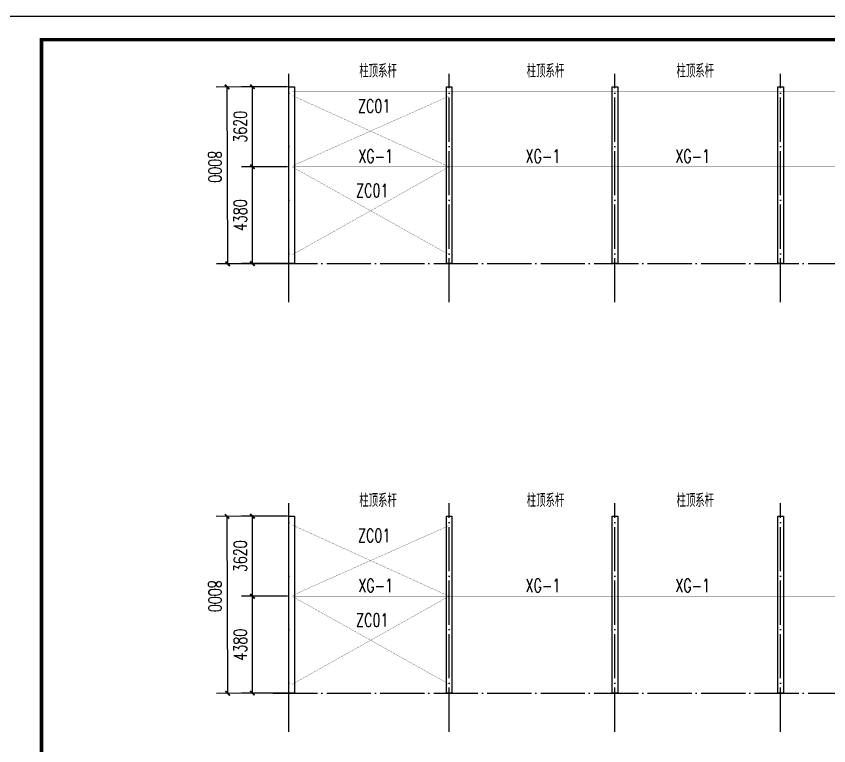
# Model space of a CAD drawing. Extents: x 177291 to 1288761, y 177638 to 322898.
# Drawn here: x 811172 to 847937, y 207971 to 240960 of the extents above; entities that cross this region are included whole.
import ezdxf

# ---------------------------------------------------------------- set-up
doc = ezdxf.new("R2010")
doc.units = 0
doc.header["$LTSCALE"] = 1000
doc.linetypes.add('DASH', pattern=[0.35, 0.25, -0.1])
doc.linetypes.add('DOTE', pattern=[2.42, 2, -0.2, 0.02, -0.2])
for name, color, linetype in [('AXIS', 3, 'Continuous'), ('DOTE', 1, 'Continuous'), ('GZ', 50, 'Continuous'), ('PUB_TEXT', 7, 'Continuous'), ('PUB_TITLE', 4, 'Continuous'), ('SC', 3, 'Continuous'), ('XG', 6, 'Continuous')]:
    doc.layers.add(name, color=color, linetype=linetype)
doc.styles.add('_TCH_DIM', font='SIMPLEX', dxfattribs={"bigfont": 'GBCBIG'})
doc.styles.add('_TCH_DIM_T3', font='SIMPLEX', dxfattribs={"width": 0.705882, "bigfont": 'GBCBIG'})
doc.dimstyles.new('_TCH_ARCH&&200', dxfattribs={"dimtxt": 595, "dimasz": 200, "dimexe": 500, "dimexo": 600, "dimgap": 252.5, "dimtad": 1, "dimdec": 0, "dimzin": 0, "dimdsep": 46, "dimtxsty": '_TCH_DIM_T3', "dimblk": 'ARCHTICK', "dimcen": 0.09, "dimclrt": 7, "dimazin": 2, "dimtfac": 1, "dimtdec": 0, "dimtix": 1, "dimtmove": 2, "dimatfit": 3, "dimfxl": 1, "dimtolj": 1, "dimtzin": 0, "dimarcsym": 0})

# ---------------------------------------------------------------- blocks, each defined once
blk = doc.blocks.new('_ArchTick')
at = {"color": 0, "linetype": 'ByBlock', "const_width": 0.4}
blk.add_lwpolyline([(-0.5, -0.5), (0.5, 0.5)], dxfattribs=at)
blk = doc.blocks.new('*D219')
at = {"layer": 'AXIS', "color": 0, "lineweight": -2, "transparency": 16777216}
for p, q in [((823453, 237771), (820214, 237761)), ((820739, 229763), (820714, 237763)), ((823478, 229771), (820239, 229761))]:
    blk.add_line(p, q, dxfattribs=at)
at = {"layer": 'Defpoints', "color": 0, "transparency": 16777216}
for p in [(820714, 237763), (824053, 237773), (824078, 229773)]:
    blk.add_point(p, dxfattribs=at)
at = {"layer": 'AXIS', "color": 0, "lineweight": -2, "transparency": 16777216, "xscale": 200, "yscale": 200, "zscale": 200}
for p, rotation in [((820714, 237763), 90.17904874766555), ((820739, 229763), 270.1790487476655)]:
    blk.add_blockref('_ArchTick', p, dxfattribs=dict(at, rotation=rotation))
at = {"layer": 'AXIS', "color": 7, "transparency": 16777216, "insert": (820164, 234153), "char_height": 595, "attachment_point": 5, "rotation": 270.179, "style": '_TCH_DIM_T3'}
blk.add_mtext('\\A1;8000', dxfattribs=at)
blk = doc.blocks.new('*D220')
at = {"layer": 'AXIS', "color": 0, "lineweight": -2, "transparency": 16777216}
for p, q in [((823453, 234153), (821359, 234153)), ((821859, 229773), (821859, 234153)), ((823453, 229773), (821359, 229773))]:
    blk.add_line(p, q, dxfattribs=at)
at = {"layer": 'Defpoints', "color": 0, "transparency": 16777216}
for p in [(821859, 234153), (824053, 234153), (824053, 229773)]:
    blk.add_point(p, dxfattribs=at)
at = {"layer": 'AXIS', "color": 0, "lineweight": -2, "transparency": 16777216, "xscale": 200, "yscale": 200, "zscale": 200}
for p, rotation in [((821859, 234153), 90), ((821859, 229773), 270)]:
    blk.add_blockref('_ArchTick', p, dxfattribs=dict(at, rotation=rotation))
at = {"layer": 'AXIS', "color": 7, "transparency": 16777216, "insert": (821309, 231963), "char_height": 595, "attachment_point": 5, "rotation": 90, "style": '_TCH_DIM_T3'}
blk.add_mtext('\\A1;4380', dxfattribs=at)
blk = doc.blocks.new('*D221')
at = {"layer": 'AXIS', "color": 0, "lineweight": -2, "transparency": 16777216}
for p, q in [((823453, 237773), (821359, 237773)), ((821859, 234153), (821859, 237773)), ((823453, 234153), (821359, 234153))]:
    blk.add_line(p, q, dxfattribs=at)
at = {"layer": 'Defpoints', "color": 0, "transparency": 16777216}
for p in [(821859, 237773), (824053, 237773), (824053, 234153)]:
    blk.add_point(p, dxfattribs=at)
at = {"layer": 'AXIS', "color": 0, "lineweight": -2, "transparency": 16777216, "xscale": 200, "yscale": 200, "zscale": 200}
for p, rotation in [((821859, 237773), 90), ((821859, 234153), 270)]:
    blk.add_blockref('_ArchTick', p, dxfattribs=dict(at, rotation=rotation))
at = {"layer": 'AXIS', "color": 7, "transparency": 16777216, "insert": (821309, 235963), "char_height": 595, "attachment_point": 5, "rotation": 90, "style": '_TCH_DIM_T3'}
blk.add_mtext('\\A1;3620', dxfattribs=at)
blk = doc.blocks.new('*D621')
at = {"layer": 'AXIS', "color": 0, "lineweight": -2, "transparency": 16777216}
for p, q in [((823453, 218349), (820214, 218339)), ((820739, 210340), (820714, 218340)), ((823478, 210349), (820239, 210339))]:
    blk.add_line(p, q, dxfattribs=at)
at = {"layer": 'Defpoints', "color": 0, "transparency": 16777216}
for p in [(820714, 218340), (824053, 218351), (824078, 210351)]:
    blk.add_point(p, dxfattribs=at)
at = {"layer": 'AXIS', "color": 0, "lineweight": -2, "transparency": 16777216, "xscale": 200, "yscale": 200, "zscale": 200}
for p, rotation in [((820714, 218340), 90.17904874766555), ((820739, 210340), 270.1790487476655)]:
    blk.add_blockref('_ArchTick', p, dxfattribs=dict(at, rotation=rotation))
at = {"layer": 'AXIS', "color": 7, "transparency": 16777216, "insert": (820164, 214731), "char_height": 595, "attachment_point": 5, "rotation": 270.179, "style": '_TCH_DIM_T3'}
blk.add_mtext('\\A1;8000', dxfattribs=at)
blk = doc.blocks.new('*D622')
at = {"layer": 'AXIS', "color": 0, "lineweight": -2, "transparency": 16777216}
for p, q in [((823453, 214731), (821359, 214731)), ((821859, 210351), (821859, 214731)), ((823453, 210351), (821359, 210351))]:
    blk.add_line(p, q, dxfattribs=at)
at = {"layer": 'Defpoints', "color": 0, "transparency": 16777216}
for p in [(821859, 214731), (824053, 214731), (824053, 210351)]:
    blk.add_point(p, dxfattribs=at)
at = {"layer": 'AXIS', "color": 0, "lineweight": -2, "transparency": 16777216, "xscale": 200, "yscale": 200, "zscale": 200}
for p, rotation in [((821859, 214731), 90), ((821859, 210351), 270)]:
    blk.add_blockref('_ArchTick', p, dxfattribs=dict(at, rotation=rotation))
at = {"layer": 'AXIS', "color": 7, "transparency": 16777216, "insert": (821309, 212541), "char_height": 595, "attachment_point": 5, "rotation": 90, "style": '_TCH_DIM_T3'}
blk.add_mtext('\\A1;4380', dxfattribs=at)
blk = doc.blocks.new('*D623')
at = {"layer": 'AXIS', "color": 0, "lineweight": -2, "transparency": 16777216}
for p, q in [((823453, 218351), (821359, 218351)), ((821859, 214731), (821859, 218351)), ((823453, 214731), (821359, 214731))]:
    blk.add_line(p, q, dxfattribs=at)
at = {"layer": 'Defpoints', "color": 0, "transparency": 16777216}
for p in [(821859, 218351), (824053, 218351), (824053, 214731)]:
    blk.add_point(p, dxfattribs=at)
at = {"layer": 'AXIS', "color": 0, "lineweight": -2, "transparency": 16777216, "xscale": 200, "yscale": 200, "zscale": 200}
for p, rotation in [((821859, 218351), 90), ((821859, 214731), 270)]:
    blk.add_blockref('_ArchTick', p, dxfattribs=dict(at, rotation=rotation))
at = {"layer": 'AXIS', "color": 7, "transparency": 16777216, "insert": (821309, 216541), "char_height": 595, "attachment_point": 5, "rotation": 90, "style": '_TCH_DIM_T3'}
blk.add_mtext('\\A1;3620', dxfattribs=at)

msp = doc.modelspace()

# ---------------------------------------------------------------- linework, layer by layer
at = {"layer": 'DOTE', "linetype": 'DOTE'}
for p, q in [((823508.78, 228023.26), (823508.78, 238362.52)), ((830758.78, 228023.26), (830758.78, 238362.52)), ((838258.78, 228023.26), (838258.78, 238362.52)), ((845758.78, 228023.26), (845758.78, 238362.52)), ((822803.13, 229773.26), (883480.78, 229773.26)), ((823508.78, 208600.76), (823508.78, 218940.02)), ((830758.78, 208600.76), (830758.78, 218940.02)), ((838258.78, 208600.76), (838258.78, 218940.02)), ((845758.78, 208600.76), (845758.78, 218940.02)), ((822803.13, 210350.76), (883480.78, 210350.76))]:
    msp.add_line(p, q, dxfattribs=at)
at = {"layer": 'GZ'}
for points in [[(823508.78, 229773.26), (823508.78, 237773.26), (823758.78, 237773.26), (823758.78, 229773.26)], [(830636.78, 229773.26), (830636.78, 237773.26), (830886.78, 237773.26), (830886.78, 229773.26)], [(838136.78, 229773.26), (838136.78, 237773.26), (838386.78, 237773.26), (838386.78, 229773.26)], [(845636.78, 229773.26), (845636.78, 237773.26), (845886.78, 237773.26), (845886.78, 229773.26)], [(823508.78, 210350.76), (823508.78, 218350.76), (823758.78, 218350.76), (823758.78, 210350.76)], [(830636.78, 210350.76), (830636.78, 218350.76), (830886.78, 218350.76), (830886.78, 210350.76)], [(838136.78, 210350.76), (838136.78, 218350.76), (838386.78, 218350.76), (838386.78, 210350.76)], [(845636.78, 210350.76), (845636.78, 218350.76), (845886.78, 218350.76), (845886.78, 210350.76)]]:
    msp.add_lwpolyline(points, close=True, dxfattribs=at)
at = {"layer": 'PUB_TITLE'}
msp.add_lwpolyline([(809660.89, 240960.27), (898858.27, 240960.27), (898858.27, 177959.98), (809660.89, 177959.98)], close=True, dxfattribs=at)
at = {"layer": 'PUB_TITLE', "const_width": 159.09}
msp.add_lwpolyline([(812312.42, 179020.59), (812312.42, 239899.66), (897797.66, 239899.66), (897797.66, 179020.59)], close=True, dxfattribs=at)
at = {"layer": 'SC', "const_width": 10}
for points in [[(830765.19, 230173.61), (823653.05, 234153.26), (823867.94, 234281), (830758.78, 237350.33)], [(823658.78, 230173.61), (830755.78, 234153.26), (823666.22, 237373.95)], [(830765.19, 210751.11), (823653.05, 214730.76), (823867.94, 214858.51), (830758.78, 217927.84)], [(823658.78, 210751.11), (830755.78, 214730.76), (823666.22, 217951.45)]]:
    msp.add_lwpolyline(points, dxfattribs=at)
at = {"layer": 'XG', "linetype": 'DASH', "const_width": 10}
for points in [[(823658.78, 237573.26), (838258.78, 237573.26)], [(838258.78, 237573.26), (883480.78, 237573.26)], [(823783.78, 234153.26), (838258.78, 234153.26)], [(838258.78, 234153.26), (875758.78, 234153.26)], [(823658.78, 218150.76), (838258.78, 218150.76)], [(838258.78, 218150.76), (883480.78, 218150.76)], [(823783.78, 214730.76), (838258.78, 214730.76)], [(838258.78, 214730.76), (875758.78, 214730.76)]]:
    msp.add_lwpolyline(points, dxfattribs=at)

# ---------------------------------------------------------------- texts
at = {"layer": 'PUB_TEXT', "style": '_TCH_DIM', "width": 0.705882}
for s, p in [('柱顶系杆', (826696.05, 238186.93)), ('柱顶系杆', (834273.4, 238186.93)), ('柱顶系杆', (841050.64, 238186.93)), ('ZC01', (826630.46, 236601.33)), ('XG-1', (826644.76, 234337.12)), ('XG-1', (834213.81, 234337.12)), ('XG-1', (840991.04, 234337.12)), ('ZC01', (826547.7, 232779.47)), ('柱顶系杆', (826696.05, 218764.44)), ('柱顶系杆', (834273.4, 218764.44)), ('柱顶系杆', (841050.64, 218764.44)), ('ZC01', (826630.46, 217178.83)), ('XG-1', (826644.76, 214914.62)), ('XG-1', (834213.81, 214914.62)), ('XG-1', (840991.04, 214914.62)), ('ZC01', (826547.7, 213356.97))]:
    msp.add_text(s, height=600, dxfattribs=at).set_placement(p)

# ---------------------------------------------------------------- dimensions: what is measured, and where the dimension line sits
at = {"layer": 'AXIS'}
for base, p1, p2, picture, middle in [((820714.12, 237762.82), (824078.13, 229773.26), (824053.13, 237773.26), '*D219', (820164.09, 234153.26)), ((820714.12, 218340.33), (824078.13, 210350.76), (824053.13, 218350.76), '*D621', (820164.09, 214730.76))]:
    dim = msp.add_linear_dim(base=base, p1=p1, p2=p2, angle=90.179049, dimstyle='_TCH_ARCH&&200', dxfattribs=at)
    dim.commit()
    dim.dimension.update_dxf_attribs({"geometry": picture, "text_midpoint": middle, "dimtype": 161})
for p1, p2, picture, middle in [((824053.13, 234153.26), (824053.13, 237773.26), '*D221', (821309.38, 235963.26)), ((824053.13, 229773.26), (824053.13, 234153.26), '*D220', (821309.38, 231963.26)), ((824053.13, 214730.76), (824053.13, 218350.76), '*D623', (821309.38, 216540.76)), ((824053.13, 210350.76), (824053.13, 214730.76), '*D622', (821309.38, 212540.76))]:
    dim = msp.add_aligned_dim(p1=p1, p2=p2, distance=2193.75, dimstyle='_TCH_ARCH&&200', dxfattribs=at)
    dim.commit()
    dim.dimension.update_dxf_attribs({"geometry": picture, "text_midpoint": middle})

doc.saveas('drawing.dxf')
